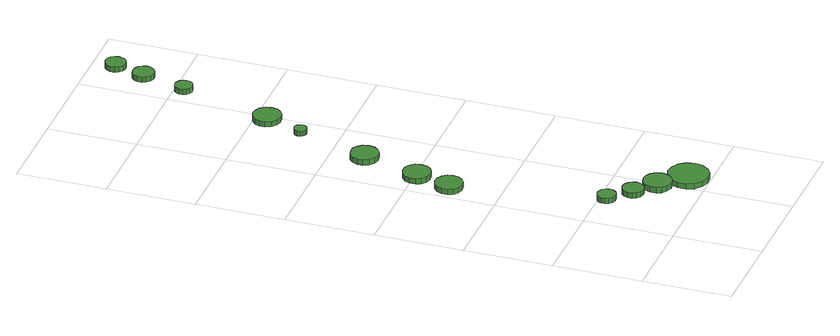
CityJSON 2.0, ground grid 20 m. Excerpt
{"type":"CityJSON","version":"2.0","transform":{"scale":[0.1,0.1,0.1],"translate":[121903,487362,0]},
"CityObjects":{
"tree1":{"type":"SolitaryVegetationObject","attributes":{"function":"something"},"geometry":[{"type":"MultiSurface","lod":"1","boundaries":[[[0,1,2,3,4,5,6,7,8,9,10,11,12,13,14]],[[15,16,17,18,19,20,21,22,23,24,25,26,27,28,29]],[[0,29,28,1]],[[1,28,27,2]],[[2,27,26,3]],[[3,26,25,4]],[[4,25,24,5]],[[5,24,23,6]],[[6,23,22,7]],[[7,22,21,8]],[[8,21,20,9]],[[9,20,19,10]],[[10,19,18,11]],[[11,18,17,12]],[[12,17,16,13]],[[13,16,15,14]],[[14,15,29,0]]]}]},
"tree2":{"type":"SolitaryVegetationObject","attributes":{"function":"something"},"geometry":[{"type":"MultiSurface","lod":"1","boundaries":[[[30,31,32,33,34,35,36,37,38,39,40,41,42,43,44]],[[45,46,47,48,49,50,51,52,53,54,55,56,57,58,59]],[[30,59,58,31]],[[31,58,57,32]],[[32,57,56,33]],[[33,56,55,34]],[[34,55,54,35]],[[35,54,53,36]],[[36,53,52,37]],[[37,52,51,38]],[[38,51,50,39]],[[39,50,49,40]],[[40,49,48,41]],[[41,48,47,42]],[[42,47,46,43]],[[43,46,45,44]],[[44,45,59,30]]]}]},
"tree3":{"type":"SolitaryVegetationObject","attributes":{"function":"something"},"geometry":[{"type":"MultiSurface","lod":"1","boundaries":[[[60,61,62,63,64,65,66,67,68,69,70,71,72,73,74]],[[75,76,77,78,79,80,81,82,83,84,85,86,87,88,89]],[[60,89,88,61]],[[61,88,87,62]],[[62,87,86,63]],[[63,86,85,64]],[[64,85,84,65]],[[65,84,83,66]],[[66,83,82,67]],[[67,82,81,68]],[[68,81,80,69]],[[69,80,79,70]],[[70,79,78,71]],[[71,78,77,72]],[[72,77,76,73]],[[73,76,75,74]],[[74,75,89,60]]]}]},
"tree4":{"type":"SolitaryVegetationObject","attributes":{"function":"something"},"geometry":[{"type":"MultiSurface","lod":"1","boundaries":[[[90,91,92,93,94,95,96,97,98,99,100,101,102,103,104]],[[105,106,107,108,109,110,111,112,113,114,115,116,117,118,119]],[[90,119,118,91]],[[91,118,117,92]],[[92,117,116,93]],[[93,116,115,94]],[[94,115,114,95]],[[95,114,113,96]],[[96,113,112,97]],[[97,112,111,98]],[[98,111,110,99]],[[99,110,109,100]],[[100,109,108,101]],[[101,108,107,102]],[[102,107,106,103]],[[103,106,105,104]],[[104,105,119,90]]]}]},
"tree5":{"type":"SolitaryVegetationObject","attributes":{"function":"something"},"geometry":[{"type":"MultiSurface","lod":"1","boundaries":[[[120,121,122,123,124,125,126,127,128,129,130,131,132,133,134]],[[135,136,137,138,139,140,141,142,143,144,145,146,147,148,149]],[[120,149,148,121]],[[121,148,147,122]],[[122,147,146,123]],[[123,146,145,124]],[[124,145,144,125]],[[125,144,143,126]],[[126,143,142,127]],[[127,142,141,128]],[[128,141,140,129]],[[129,140,139,130]],[[130,139,138,131]],[[131,138,137,132]],[[132,137,136,133]],[[133,136,135,134]],[[134,135,149,120]]]}]},
"tree6":{"type":"SolitaryVegetationObject","attributes":{"function":"something"},"geometry":[{"type":"MultiSurface","lod":"1","boundaries":[[[150,151,152,153,154,155,156,157,158,159,160,161,162,163,164]],[[165,166,167,168,169,170,171,172,173,174,175,176,177,178,179]],[[150,179,178,151]],[[151,178,177,152]],[[152,177,176,153]],[[153,176,175,154]],[[154,175,174,155]],[[155,174,173,156]],[[156,173,172,157]],[[157,172,171,158]],[[158,171,170,159]],[[159,170,169,160]],[[160,169,168,161]],[[161,168,167,162]],[[162,167,166,163]],[[163,166,165,164]],[[164,165,179,150]]]}]},
"tree7":{"type":"SolitaryVegetationObject","attributes":{"function":"something"},"geometry":[{"type":"MultiSurface","lod":"1","boundaries":[[[180,181,182,183,184,185,186,187,188,189,190,191,192,193,194]],[[195,196,197,198,199,200,201,202,203,204,205,206,207,208,209]],[[180,209,208,181]],[[181,208,207,182]],[[182,207,206,183]],[[183,206,205,184]],[[184,205,204,185]],[[185,204,203,186]],[[186,203,202,187]],[[187,202,201,188]],[[188,201,200,189]],[[189,200,199,190]],[[190,199,198,191]],[[191,198,197,192]],[[192,197,196,193]],[[193,196,195,194]],[[194,195,209,180]]]}]},
"tree8":{"type":"SolitaryVegetationObject","attributes":{"function":"something"},"geometry":[{"type":"MultiSurface","lod":"1","boundaries":[[[210,211,212,213,214,215,216,217,218,219,220,221,222,223,224]],[[225,226,227,228,229,230,231,232,233,234,235,236,237,238,239]],[[210,239,238,211]],[[211,238,237,212]],[[212,237,236,213]],[[213,236,235,214]],[[214,235,234,215]],[[215,234,233,216]],[[216,233,232,217]],[[217,232,231,218]],[[218,231,230,219]],[[219,230,229,220]],[[220,229,228,221]],[[221,228,227,222]],[[222,227,226,223]],[[223,226,225,224]],[[224,225,239,210]]]}]},
"tree9":{"type":"SolitaryVegetationObject","attributes":{"function":"something"},"geometry":[{"type":"MultiSurface","lod":"1","boundaries":[[[240,241,242,243,244,245,246,247,248,249,250,251,252,253,254]],[[255,256,257,258,259,260,261,262,263,264,265,266,267,268,269]],[[240,269,268,241]],[[241,268,267,242]],[[242,267,266,243]],[[243,266,265,244]],[[244,265,264,245]],[[245,264,263,246]],[[246,263,262,247]],[[247,262,261,248]],[[248,261,260,249]],[[249,260,259,250]],[[250,259,258,251]],[[251,258,257,252]],[[252,257,256,253]],[[253,256,255,254]],[[254,255,269,240]]]}]},
"tree10":{"type":"SolitaryVegetationObject","attributes":{"function":"something"},"geometry":[{"type":"MultiSurface","lod":"1","boundaries":[[[270,271,272,273,274,275,276,277,278,279,280,281,282,283,284]],[[285,286,287,288,289,290,291,292,293,294,295,296,297,298,299]],[[270,299,298,271]],[[271,298,297,272]],[[272,297,296,273]],[[273,296,295,274]],[[274,295,294,275]],[[275,294,293,276]],[[276,293,292,277]],[[277,292,291,278]],[[278,291,290,279]],[[279,290,289,280]],[[280,289,288,281]],[[281,288,287,282]],[[282,287,286,283]],[[283,286,285,284]],[[284,285,299,270]]]}]},
"tree11":{"type":"SolitaryVegetationObject","attributes":{"function":"something"},"geometry":[{"type":"MultiSurface","lod":"1","boundaries":[[[300,301,302,303,304,305,306,307,308,309,310,311,312,313,314]],[[315,316,317,318,319,320,321,322,323,324,325,326,327,328,329]],[[300,329,328,301]],[[301,328,327,302]],[[302,327,326,303]],[[303,326,325,304]],[[304,325,324,305]],[[305,324,323,306]],[[306,323,322,307]],[[307,322,321,308]],[[308,321,320,309]],[[309,320,319,310]],[[310,319,318,311]],[[311,318,317,312]],[[312,317,316,313]],[[313,316,315,314]],[[314,315,329,300]]]}]},
"tree12":{"type":"SolitaryVegetationObject","attributes":{"function":"something"},"geometry":[{"type":"MultiSurface","lod":"1","boundaries":[[[330,331,332,333,334,335,336,337,338,339,340,341,342,343,344]],[[345,346,347,348,349,350,351,352,353,354,355,356,357,358,359]],[[330,359,358,331]],[[331,358,357,332]],[[332,357,356,333]],[[333,356,355,334]],[[334,355,354,335]],[[335,354,353,336]],[[336,353,352,337]],[[337,352,351,338]],[[338,351,350,339]],[[339,350,349,340]],[[340,349,348,341]],[[341,348,347,342]],[[342,347,346,343]],[[343,346,345,344]],[[344,345,359,330]]]}]}
},
"vertices":[
[118,182,21],[116,190,21],[111,198,21],[103,202,21],[95,203,21],[87,200,21],[80,194,21],[77,186,21],[77,178,21],[80,170,21],[87,164,21],[95,161,21],[103,162,21],[111,166,21],[116,173,21],[116,173,8],[111,166,8],[103,162,8],[95,161,8],[87,164,8],[80,170,8],[77,178,8],[77,186,8],[80,194,8],[87,200,8],[95,203,8],[103,202,8],[111,198,8],[116,190,8],[118,182,8],
[170,139,17],[168,149,17],[162,157,17],[154,162,17],[144,163,17],[134,160,17],[127,153,17],[123,144,17],[123,134,17],[127,125,17],[134,119,17],[144,115,17],[154,116,17],[162,121,17],[168,130,17],[168,130,4],[162,121,4],[154,116,4],[144,115,4],[134,119,4],[127,125,4],[123,134,4],[123,144,4],[127,153,4],[134,160,4],[144,163,4],[154,162,4],[162,157,4],[168,149,4],[170,139,4],
[66,514,20],[64,527,20],[56,537,20],[45,544,20],[32,545,20],[20,541,20],[10,532,20],[5,520,20],[5,507,20],[10,496,20],[20,487,20],[32,483,20],[45,484,20],[56,491,20],[64,501,20],[64,501,8],[56,491,8],[45,484,8],[32,483,8],[20,487,8],[10,496,8],[5,507,8],[5,520,8],[10,532,8],[20,541,8],[32,545,8],[45,544,8],[56,537,8],[64,527,8],[66,514,8],
[221,99,19],[218,112,19],[210,123,19],[199,129,19],[186,131,19],[173,127,19],[163,118,19],[158,106,19],[158,92,19],[163,80,19],[173,72,19],[186,67,19],[199,69,19],[210,75,19],[218,86,19],[218,86,6],[210,75,6],[199,69,6],[186,67,6],[173,72,6],[163,80,6],[158,92,6],[158,106,6],[163,118,6],[173,127,6],[186,131,6],[199,129,6],[210,123,6],[218,112,6],[221,99,6],
[91,594,18],[89,607,18],[81,617,18],[70,624,18],[57,625,18],[45,621,18],[35,612,18],[30,600,18],[30,587,18],[35,576,18],[45,567,18],[57,563,18],[70,564,18],[81,571,18],[89,581,18],[89,581,5],[81,571,5],[70,564,5],[57,563,5],[45,567,5],[35,576,5],[30,587,5],[30,600,5],[35,612,5],[45,621,5],[57,625,5],[70,624,5],[81,617,5],[89,607,5],[91,594,5],
[286,47,17],[282,66,17],[271,82,17],[255,91,17],[236,93,17],[218,87,17],[203,74,17],[196,57,17],[196,38,17],[203,21,17],[218,8,17],[236,2,17],[255,4,17],[271,13,17],[282,29,17],[282,29,5],[271,13,5],[255,4,5],[236,2,5],[218,8,5],[203,21,5],[196,38,5],[196,57,5],[203,74,5],[218,87,5],[236,93,5],[255,91,5],[271,82,5],[282,66,5],[286,47,5],
[133,725,17],[130,738,17],[122,748,17],[111,755,17],[98,756,17],[86,752,17],[76,743,17],[71,731,17],[71,718,17],[76,707,17],[86,698,17],[98,694,17],[111,695,17],[122,702,17],[130,712,17],[130,712,4],[122,702,4],[111,695,4],[98,694,4],[86,698,4],[76,707,4],[71,718,4],[71,731,4],[76,743,4],[86,752,4],[98,756,4],[111,755,4],[122,748,4],[130,738,4],[133,725,4],
[170,887,17],[168,893,17],[165,898,17],[160,901,17],[154,901,17],[148,899,17],[144,895,17],[142,890,17],[142,884,17],[144,879,17],[148,875,17],[154,873,17],[160,874,17],[165,876,17],[168,881,17],[168,881,5],[165,876,5],[160,874,5],[154,873,5],[148,875,5],[144,879,5],[142,884,5],[142,890,5],[144,895,5],[148,899,5],[154,901,5],[160,901,5],[165,898,5],[168,893,5],[170,887,5],
[211,970,21],[209,983,21],[201,994,21],[190,1000,21],[177,1002,21],[164,998,21],[154,989,21],[149,977,21],[149,964,21],[154,952,21],[164,943,21],[177,939,21],[190,940,21],[201,947,21],[209,957,21],[209,957,9],[201,947,9],[190,940,9],[177,939,9],[164,943,9],[154,952,9],[149,964,9],[149,977,9],[154,989,9],[164,998,9],[177,1002,9],[190,1000,9],[201,994,9],[209,983,9],[211,970,9],
[261,1178,21],[260,1186,21],[255,1193,21],[247,1197,21],[239,1198,21],[231,1195,21],[225,1190,21],[222,1182,21],[222,1174,21],[225,1166,21],[231,1161,21],[239,1158,21],[247,1159,21],[255,1163,21],[260,1170,21],[260,1170,9],[255,1163,9],[247,1159,9],[239,1158,9],[231,1161,9],[225,1166,9],[222,1174,9],[222,1182,9],[225,1190,9],[231,1195,9],[239,1198,9],[247,1197,9],[255,1193,9],[260,1186,9],[261,1178,9],
[298,1279,17],[296,1289,17],[290,1297,17],[281,1302,17],[271,1303,17],[261,1300,17],[253,1293,17],[249,1284,17],[249,1274,17],[253,1265,17],[261,1258,17],[271,1255,17],[281,1256,17],[290,1261,17],[296,1269,17],[296,1269,5],[290,1261,5],[281,1256,5],[271,1255,5],[261,1258,5],[253,1265,5],[249,1274,5],[249,1284,5],[253,1293,5],[261,1300,5],[271,1303,5],[281,1302,5],[290,1297,5],[296,1289,5],[298,1279,5],
[318,1349,16],[316,1358,16],[311,1366,16],[303,1371,16],[293,1372,16],[284,1369,16],[277,1362,16],[273,1354,16],[273,1344,16],[277,1336,16],[284,1329,16],[293,1326,16],[303,1327,16],[311,1332,16],[316,1340,16],[316,1340,3],[311,1332,3],[303,1327,3],[293,1326,3],[284,1329,3],[277,1336,3],[273,1344,3],[273,1354,3],[277,1362,3],[284,1369,3],[293,1372,3],[303,1371,3],[311,1366,3],[316,1358,3],[318,1349,3]
]}
